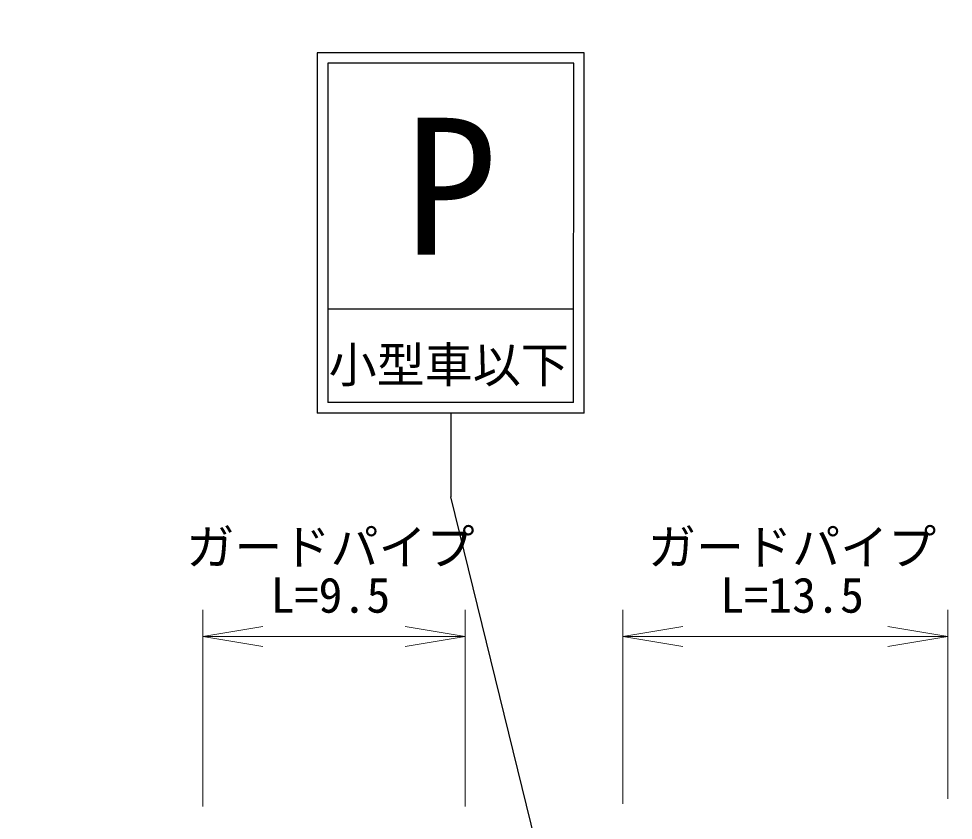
# Model space of a CAD drawing. Units: millimetres, scale not verified. Extents: x -55602354 to 84056675, y -218924267 to 380000.
# Drawn here: x 260830 to 295854, y 305260 to 335305 of the extents above; entities that cross this region are included whole.
import ezdxf
from ezdxf.enums import TextEntityAlignment as Align

# ---------------------------------------------------------------- set-up
doc = ezdxf.new("R2010")
doc.units = ezdxf.units.MM
doc.header["$LTSCALE"] = 1000
doc.layers.add('M-STR-HTXT', color=7, linetype='Continuous', lineweight=13)
doc.layers.add('M-STR-STRC', color=7, linetype='Continuous', lineweight=25)
doc.styles.add('ＭＳ ゴシック', font='')
doc.styles.get('ＭＳ ゴシック').set_extended_font_data('MS Gothic')

# ---------------------------------------------------------------- blocks, each defined once
blk = doc.blocks.new('open_arrow')
at = {"color": 0, "linetype": 'Continuous', "lineweight": -2}
blk.add_lwpolyline([(7.5, 1.25), (0, 0), (7.5, -1.25)], dxfattribs=at)

msp = doc.modelspace()

# ---------------------------------------------------------------- hatches: boundary and pattern name
at = {"layer": 'M-STR-STRC'}
msp.add_hatch(color=256, dxfattribs=at).paths.add_polyline_path([(-55594916, -215317041, 1), (-55594610, -215317070, 1), (-55594305, -215317098, 1), (-55580797, -215307366, 0.41421), (-55580889, -215307431, 0.41421), (-55580745, -215307064, 0.41421), (-55580837, -215307129, 0.41421), (-55580692, -215306761, 0.41421), (-55580785, -215306827, 0.41421), (-55566345, -215305448, 1), (-55566384, -215305752, 1), (-55566423, -215306056, 1), (-55597548, -215332337, 0.41421), (-55597635, -215332409, 0.41421), (-55597517, -215332032, 0.41421), (-55597604, -215332103, 0.41421), (-55597486, -215331727, 0.41421), (-55597573, -215331798, 0.41421), (-55585677, -215342470, 0.41421), (-55585743, -215342562, 0.41421), (-55585726, -215342167, 0.41421), (-55585792, -215342259, 0.41421), (-55585774, -215341865, 0.41421), (-55585841, -215341956, 0.41421), (-55571762, -215344566, 1), (-55571732, -215344261, 1), (-55571703, -215343956, 1), (-55559075, -215335789, 1), (-55559380, -215335758, 1), (-55559685, -215335727, 1), (-55555688, -215322973, 1), (-55555727, -215323277, 1), (-55555767, -215323581, 1), (-55393271, -215354691, 1), (-55393233, -215354387, 1), (-55393196, -215354083, 1), (-55410449, -215351682, 1), (-55410411, -215351378, 1), (-55410374, -215351073, 1), (-55407336, -215338454, 1), (-55407557, -215338427, 1), (-55407777, -215338399, 1), (-55271677, -215370690, 1), (-55271982, -215370659, 1), (-55272287, -215370628, 1), (-55266346, -215358322, 1), (-55266377, -215358627, 1), (-55266407, -215358932, 1), (-55289179, -215367259, 1), (-55289140, -215366955, 1), (-55289100, -215366651, 1), (571140, 349427, -0.39598), (571140, 349427), (571140, 348155), (571851, 348154), (573112, 350484, 0.38568), (573112, 350484)])

# ---------------------------------------------------------------- linework, layer by layer
at = {"layer": 'M-STR-HTXT'}
for p, q in [((267729, 305779), (267729, 313145)), ((277559, 305779), (277559, 313145)), ((283470, 305872), (283470, 313145)), ((295650, 306063), (295650, 313145)), ((267729, 312145), (277559, 312145)), ((283470, 312145), (295650, 312145))]:
    msp.add_line(p, q, dxfattribs=at)
at = {"layer": 'M-STR-STRC'}
for p, q in [((282021, 334026), (272021, 334026)), ((272021, 334026), (272021, 320526)), ((282020, 320526), (282021, 334026)), ((281628, 333633), (272414, 333633)), ((272414, 333633), (272414, 320919)), ((281627, 320919), (281628, 333633)), ((281627, 324419), (272414, 324419)), ((281627, 320919), (272414, 320919)), ((282020, 320526), (272021, 320526)), ((277021, 320526), (277021, 317383)), ((285065, 284689), (277021, 317383))]:
    msp.add_line(p, q, dxfattribs=at)

# ---------------------------------------------------------------- block references
at = {"layer": 'M-STR-HTXT', "xscale": 300, "yscale": 300}
for p in [(267729, 312145), (283470, 312145)]:
    msp.add_blockref('open_arrow', p, dxfattribs=at)
at = {"layer": 'M-STR-HTXT', "xscale": 300, "yscale": 300, "rotation": 180}
for p in [(277559, 312145), (295650, 312145)]:
    msp.add_blockref('open_arrow', p, dxfattribs=at)

# ---------------------------------------------------------------- texts
at = {"layer": 'M-STR-HTXT', "style": 'ＭＳ ゴシック'}
for s, p in [('ガードパイプ', (272514, 314445)), ('ガードパイプ', (289813, 314445)), ('L=9.5', (272514, 312645)), ('L=13.5', (289813, 312645))]:
    msp.add_text(s, height=1320, dxfattribs=at).set_placement(p, align=Align.BOTTOM_CENTER)
at = {"layer": 'M-STR-STRC', "style": 'ＭＳ ゴシック'}
msp.add_text('P', height=5132, dxfattribs=at).set_placement((277021, 329026), align=Align.MIDDLE_CENTER)
msp.add_text('小型車以下', height=1320, dxfattribs=at).set_placement((272444, 321275), align=Align.BOTTOM_LEFT)

doc.saveas('drawing.dxf')
